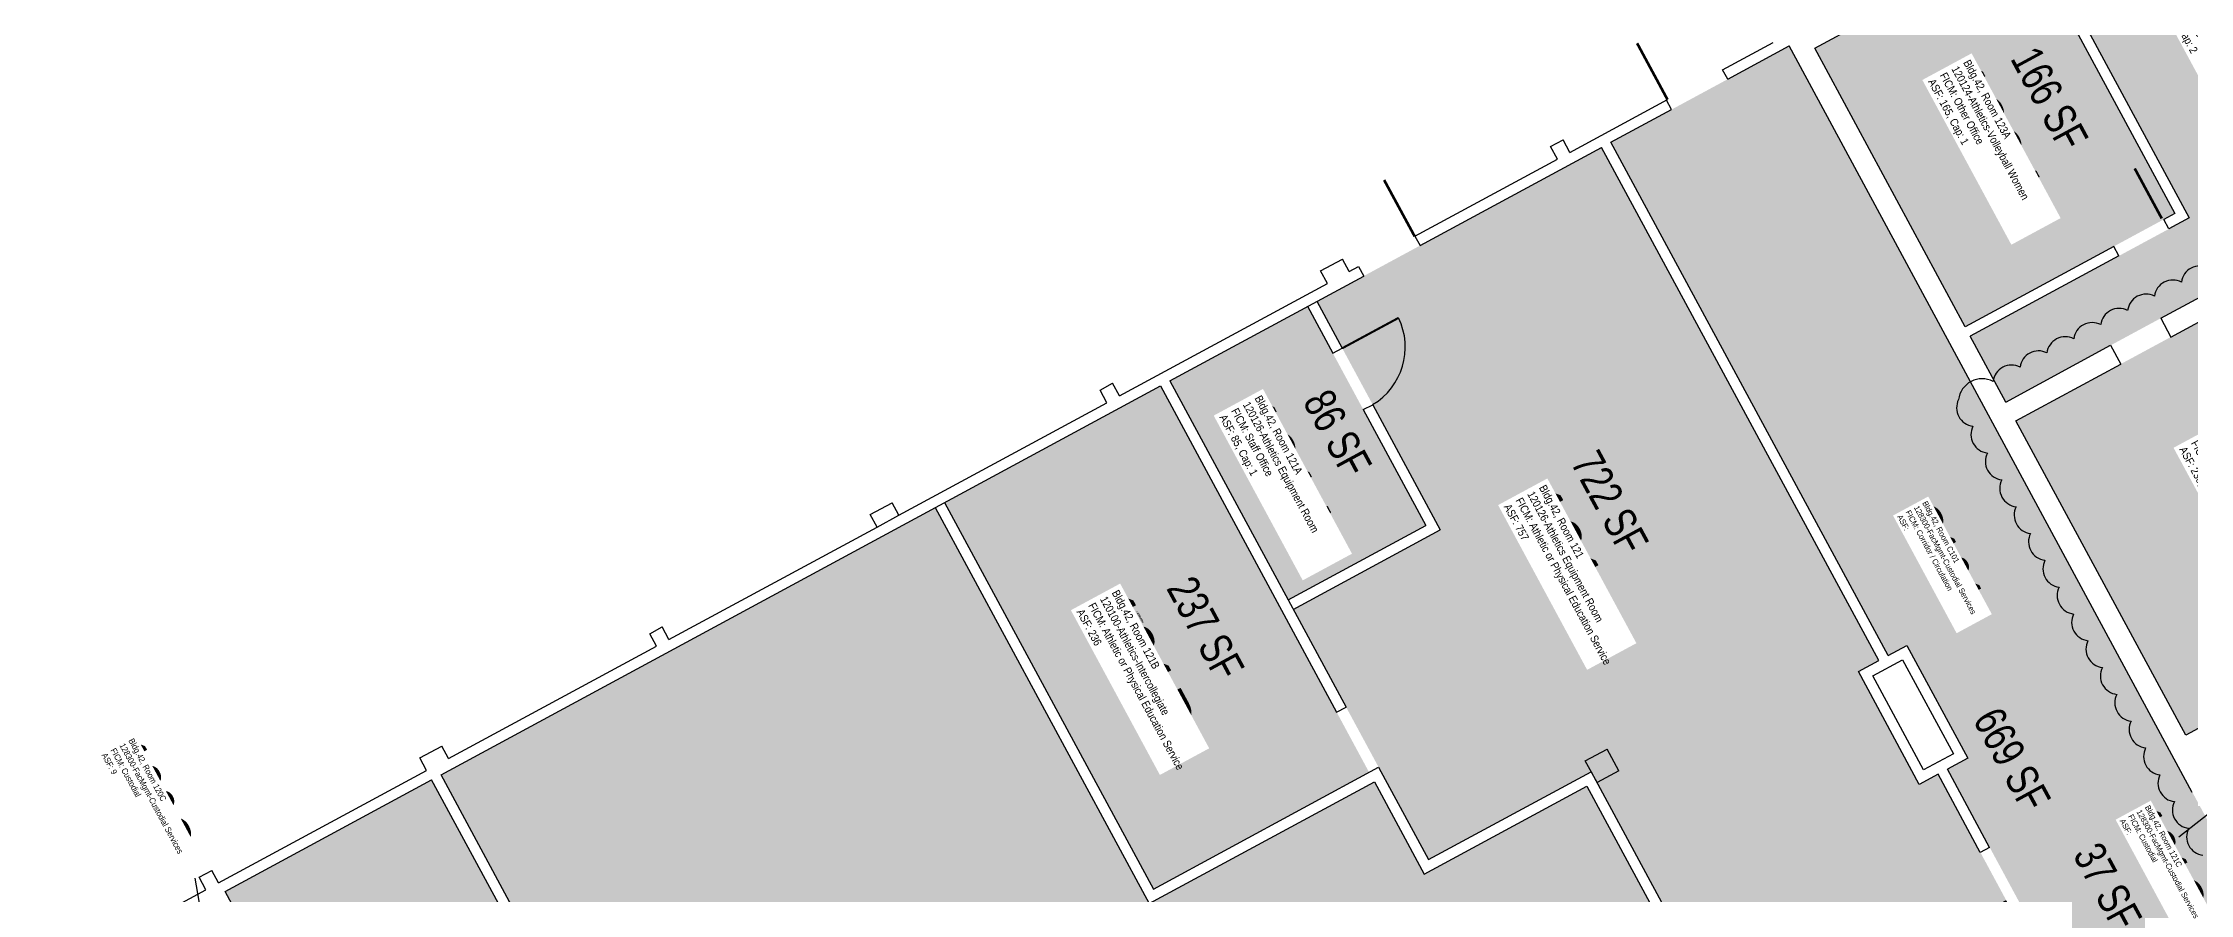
# Model space of a CAD drawing. Header units: inches. Extents: x 69218424 to 69222728, y 27664699 to 27668276.
# Drawn here: x 69218538 to 69219746, y 27666589 to 27667068 of the extents above; entities that cross this region are included whole.
import ezdxf
from ezdxf.enums import TextEntityAlignment as Align

# ---------------------------------------------------------------- set-up
doc = ezdxf.new("R2010")
doc.units = ezdxf.units.IN
doc.header["$LTSCALE"] = 240
doc.header["$MEASUREMENT"] = 0
for name, color, linetype in [('A-DOOR', 2, 'CONTINUOUS'), ('A-IDEN-RNUM', 7, 'CONTINUOUS'), ('A-IDEN-SNUM', 4, 'CONTINUOUS'), ('A-IDEN-VNUM', 4, 'CONTINUOUS'), ('A-WALL', 5, 'CONTINUOUS'), ('AREA-TEXT', 3, 'CONTINUOUS'), ('Rooms-Category-Color', 7, 'CONTINUOUS'), ('Rooms-College-Color', 7, 'CONTINUOUS'), ('Rooms-Department-Color', 7, 'CONTINUOUS'), ('Rooms-Division-Color', 7, 'CONTINUOUS'), ('Rooms-Information', 7, 'CONTINUOUS')]:
    doc.layers.add(name, color=color, linetype=linetype)
doc.layers.add('A-REV', color=1, linetype='CONTINUOUS', true_color=0xff0000)
doc.styles.add('CP_AREA', font='arial.ttf', dxfattribs={"height": 15})
doc.styles.add('CP_ROOMSNUMBER', font='arial.ttf', dxfattribs={"height": 1})
doc.styles.add('CP_ROOMVNUMBER', font='arial.ttf', dxfattribs={"width": 0.85, "height": 0.075})

msp = doc.modelspace()

# ---------------------------------------------------------------- hatches: boundary and pattern name
at = {"layer": 'Rooms-Category-Color', "true_color": 0xfa9ba3}
for points in [[(69219881.3, 27666995.4), (69219773.8, 27667194.3), (69219657.7, 27667131.5), (69219745.2, 27666969.6), (69219622, 27666903.1), (69219642, 27666866.1)], [(69219737, 27666972.1), (69219652.4, 27667128.7), (69219534.5, 27667065), (69219619.2, 27666908.4)], [(69219238.4, 27666754.8), (69219315.8, 27666796.7), (69219280.6, 27666861.8), (69219249.2, 27666919.9), (69219171.8, 27666878)], [(69219799.5, 27666709.2), (69219846.1, 27666622.9), (69219906, 27666655.3), (69219763.8, 27666918.3), (69219647.7, 27666855.6), (69219743.2, 27666678.7)]]:
    msp.add_hatch(color=241, dxfattribs=at).paths.add_polyline_path(points)
at = {"layer": 'Rooms-Category-Color', "true_color": 0xadadad}
msp.add_hatch(color=253, dxfattribs=at).paths.add_polyline_path([(69219575.8, 27666723.5), (69219586.4, 27666729.2), (69219620.6, 27666665.9), (69219609.2, 27666659.7), (69219648.1, 27666587.6), (69219661.9, 27666562.1), (69219621.5, 27666540.2), (69219628.8, 27666526.7), (69219657.6, 27666473.3), (69219700.7, 27666496.6), (69219813.8, 27666287.2), (69219824.9, 27666293.2), (69219912.4, 27666340.5), (69219520.2, 27667066.3), (69219419.9, 27667012.1)])
at = {"layer": 'Rooms-Category-Color', "true_color": 0xfbafa2}
for points in [[(69219414.6, 27667009.2), (69219254.5, 27666922.7), (69219323.9, 27666794.2), (69219241.2, 27666749.5), (69219317.3, 27666608.8), (69219408.8, 27666658.2), (69219503.4, 27666483.2), (69219653.8, 27666564.5), (69219642.9, 27666584.7), (69219603.9, 27666656.9), (69219593.3, 27666651.1), (69219559.1, 27666714.5), (69219570.5, 27666720.7)], [(69219162.5, 27666592.2), (69219283.9, 27666657.8), (69219265.6, 27666691.7), (69219166.5, 27666875.2), (69219045.1, 27666809.6)]]:
    msp.add_hatch(color=21, dxfattribs=at).paths.add_polyline_path(points)
at = {"layer": 'Rooms-Category-Color', "true_color": 0xffe090}
h = msp.add_hatch(color=41, dxfattribs=at)
edge = h.paths.add_edge_path()
edge.add_line((69219277.5, 27666267.9), (69219288.1, 27666273.6))
edge.add_line((69219288.1, 27666273.6), (69219480.8, 27666377.7))
edge.add_line((69219480.8, 27666377.7), (69219510.5, 27666322.7))
edge.add_line((69219510.5, 27666322.7), (69219566.8, 27666353.2))
edge.add_line((69219566.8, 27666353.2), (69219561.8, 27666362.4))
edge.add_arc((69221949.8, 27667711.4), 2742.7, 207.3097, 209.4615, ccw=False)
edge.add_line((69219512.8, 27666453), (69219500.9, 27666475.1))
edge.add_line((69219500.9, 27666475.1), (69219498.1, 27666480.3))
edge.add_line((69219498.1, 27666480.3), (69219406.3, 27666650.1))
edge.add_line((69219406.3, 27666650.1), (69219314.8, 27666600.7))
edge.add_line((69219314.8, 27666600.7), (69219286.8, 27666652.6))
edge.add_line((69219286.8, 27666652.6), (69219160.1, 27666584.1))
edge.add_line((69219160.1, 27666584.1), (69219039.8, 27666806.7))
edge.add_line((69219039.8, 27666806.7), (69218761.8, 27666656.5))
edge.add_line((69218761.8, 27666656.5), (69218801.7, 27666582.6))
edge.add_line((69218801.7, 27666582.6), (69218818.9, 27666550.9))
edge.add_line((69218818.9, 27666550.9), (69218904, 27666393.4))
edge.add_line((69218904, 27666393.4), (69218907.5, 27666395.3))
edge.add_line((69218907.5, 27666395.3), (69218914.1, 27666383))
edge.add_line((69218914.1, 27666383), (69218910.6, 27666381.1))
edge.add_line((69218910.6, 27666381.1), (69219040.9, 27666140))
edge.add_line((69219040.9, 27666140), (69219277.5, 27666267.9))
msp.add_hatch(color=41, dxfattribs=at).paths.add_polyline_path([(69218663.7, 27666547.8), (69218537.9, 27666479.8), (69218588.8, 27666385.7), (69218616.9, 27666400.9), (69218830.7, 27666516.4), (69218796.5, 27666579.7), (69218756.5, 27666653.6), (69218640.4, 27666590.9)])
at = {"layer": 'Rooms-College-Color', "true_color": 0xffff64}
for points in [[(69219881.3, 27666995.4), (69219773.8, 27667194.3), (69219657.7, 27667131.5), (69219745.2, 27666969.6), (69219622, 27666903.1), (69219642, 27666866.1)], [(69219737, 27666972.1), (69219652.4, 27667128.7), (69219534.5, 27667065), (69219619.2, 27666908.4)], [(69219414.6, 27667009.2), (69219254.5, 27666922.7), (69219323.9, 27666794.2), (69219241.2, 27666749.5), (69219317.3, 27666608.8), (69219408.8, 27666658.2), (69219503.4, 27666483.2), (69219653.8, 27666564.5), (69219642.9, 27666584.7), (69219603.9, 27666656.9), (69219593.3, 27666651.1), (69219559.1, 27666714.5), (69219570.5, 27666720.7)], [(69219238.4, 27666754.8), (69219315.8, 27666796.7), (69219280.6, 27666861.8), (69219249.2, 27666919.9), (69219171.8, 27666878)], [(69219799.5, 27666709.2), (69219846.1, 27666622.9), (69219906, 27666655.3), (69219763.8, 27666918.3), (69219647.7, 27666855.6), (69219743.2, 27666678.7)], [(69219162.5, 27666592.2), (69219283.9, 27666657.8), (69219265.6, 27666691.7), (69219166.5, 27666875.2), (69219045.1, 27666809.6)], [(69218663.7, 27666547.8), (69218537.9, 27666479.8), (69218588.8, 27666385.7), (69218616.9, 27666400.9), (69218830.7, 27666516.4), (69218796.5, 27666579.7), (69218756.5, 27666653.6), (69218640.4, 27666590.9)]]:
    msp.add_hatch(color=51, dxfattribs=at).paths.add_polyline_path(points)
at = {"layer": 'Rooms-College-Color', "true_color": 0xadadad}
msp.add_hatch(color=253, dxfattribs=at).paths.add_polyline_path([(69219575.8, 27666723.5), (69219586.4, 27666729.2), (69219620.6, 27666665.9), (69219609.2, 27666659.7), (69219648.1, 27666587.6), (69219661.9, 27666562.1), (69219621.5, 27666540.2), (69219628.8, 27666526.7), (69219657.6, 27666473.3), (69219700.7, 27666496.6), (69219813.8, 27666287.2), (69219824.9, 27666293.2), (69219912.4, 27666340.5), (69219520.2, 27667066.3), (69219419.9, 27667012.1)])
at = {"layer": 'Rooms-College-Color', "true_color": 0xffff64}
h = msp.add_hatch(color=51, dxfattribs=at)
edge = h.paths.add_edge_path()
edge.add_line((69219277.5, 27666267.9), (69219288.1, 27666273.6))
edge.add_line((69219288.1, 27666273.6), (69219480.8, 27666377.7))
edge.add_line((69219480.8, 27666377.7), (69219510.5, 27666322.7))
edge.add_line((69219510.5, 27666322.7), (69219566.8, 27666353.2))
edge.add_line((69219566.8, 27666353.2), (69219561.8, 27666362.4))
edge.add_arc((69221949.8, 27667711.4), 2742.7, 207.3097, 209.4615, ccw=False)
edge.add_line((69219512.8, 27666453), (69219500.9, 27666475.1))
edge.add_line((69219500.9, 27666475.1), (69219498.1, 27666480.3))
edge.add_line((69219498.1, 27666480.3), (69219406.3, 27666650.1))
edge.add_line((69219406.3, 27666650.1), (69219314.8, 27666600.7))
edge.add_line((69219314.8, 27666600.7), (69219286.8, 27666652.6))
edge.add_line((69219286.8, 27666652.6), (69219160.1, 27666584.1))
edge.add_line((69219160.1, 27666584.1), (69219039.8, 27666806.7))
edge.add_line((69219039.8, 27666806.7), (69218761.8, 27666656.5))
edge.add_line((69218761.8, 27666656.5), (69218801.7, 27666582.6))
edge.add_line((69218801.7, 27666582.6), (69218818.9, 27666550.9))
edge.add_line((69218818.9, 27666550.9), (69218904, 27666393.4))
edge.add_line((69218904, 27666393.4), (69218907.5, 27666395.3))
edge.add_line((69218907.5, 27666395.3), (69218914.1, 27666383))
edge.add_line((69218914.1, 27666383), (69218910.6, 27666381.1))
edge.add_line((69218910.6, 27666381.1), (69219040.9, 27666140))
edge.add_line((69219040.9, 27666140), (69219277.5, 27666267.9))
at = {"layer": 'Rooms-Department-Color', "true_color": 0x604aed}
for points in [[(69219881.3, 27666995.4), (69219773.8, 27667194.3), (69219657.7, 27667131.5), (69219745.2, 27666969.6), (69219622, 27666903.1), (69219642, 27666866.1)], [(69219737, 27666972.1), (69219652.4, 27667128.7), (69219534.5, 27667065), (69219619.2, 27666908.4)], [(69219414.6, 27667009.2), (69219254.5, 27666922.7), (69219323.9, 27666794.2), (69219241.2, 27666749.5), (69219317.3, 27666608.8), (69219408.8, 27666658.2), (69219503.4, 27666483.2), (69219653.8, 27666564.5), (69219642.9, 27666584.7), (69219603.9, 27666656.9), (69219593.3, 27666651.1), (69219559.1, 27666714.5), (69219570.5, 27666720.7)], [(69219238.4, 27666754.8), (69219315.8, 27666796.7), (69219280.6, 27666861.8), (69219249.2, 27666919.9), (69219171.8, 27666878)], [(69219799.5, 27666709.2), (69219846.1, 27666622.9), (69219906, 27666655.3), (69219763.8, 27666918.3), (69219647.7, 27666855.6), (69219743.2, 27666678.7)], [(69219162.5, 27666592.2), (69219283.9, 27666657.8), (69219265.6, 27666691.7), (69219166.5, 27666875.2), (69219045.1, 27666809.6)], [(69218663.7, 27666547.8), (69218537.9, 27666479.8), (69218588.8, 27666385.7), (69218616.9, 27666400.9), (69218830.7, 27666516.4), (69218796.5, 27666579.7), (69218756.5, 27666653.6), (69218640.4, 27666590.9)]]:
    msp.add_hatch(color=173, dxfattribs=at).paths.add_polyline_path(points)
at = {"layer": 'Rooms-Department-Color', "true_color": 0xacacac}
msp.add_hatch(color=253, dxfattribs=at).paths.add_polyline_path([(69219575.8, 27666723.5), (69219586.4, 27666729.2), (69219620.6, 27666665.9), (69219609.2, 27666659.7), (69219648.1, 27666587.6), (69219661.9, 27666562.1), (69219621.5, 27666540.2), (69219628.8, 27666526.7), (69219657.6, 27666473.3), (69219700.7, 27666496.6), (69219813.8, 27666287.2), (69219824.9, 27666293.2), (69219912.4, 27666340.5), (69219520.2, 27667066.3), (69219419.9, 27667012.1)])
at = {"layer": 'Rooms-Department-Color', "true_color": 0x604aed}
h = msp.add_hatch(color=173, dxfattribs=at)
edge = h.paths.add_edge_path()
edge.add_line((69219277.5, 27666267.9), (69219288.1, 27666273.6))
edge.add_line((69219288.1, 27666273.6), (69219480.8, 27666377.7))
edge.add_line((69219480.8, 27666377.7), (69219510.5, 27666322.7))
edge.add_line((69219510.5, 27666322.7), (69219566.8, 27666353.2))
edge.add_line((69219566.8, 27666353.2), (69219561.8, 27666362.4))
edge.add_arc((69221949.8, 27667711.4), 2742.7, 207.3097, 209.4615, ccw=False)
edge.add_line((69219512.8, 27666453), (69219500.9, 27666475.1))
edge.add_line((69219500.9, 27666475.1), (69219498.1, 27666480.3))
edge.add_line((69219498.1, 27666480.3), (69219406.3, 27666650.1))
edge.add_line((69219406.3, 27666650.1), (69219314.8, 27666600.7))
edge.add_line((69219314.8, 27666600.7), (69219286.8, 27666652.6))
edge.add_line((69219286.8, 27666652.6), (69219160.1, 27666584.1))
edge.add_line((69219160.1, 27666584.1), (69219039.8, 27666806.7))
edge.add_line((69219039.8, 27666806.7), (69218761.8, 27666656.5))
edge.add_line((69218761.8, 27666656.5), (69218801.7, 27666582.6))
edge.add_line((69218801.7, 27666582.6), (69218818.9, 27666550.9))
edge.add_line((69218818.9, 27666550.9), (69218904, 27666393.4))
edge.add_line((69218904, 27666393.4), (69218907.5, 27666395.3))
edge.add_line((69218907.5, 27666395.3), (69218914.1, 27666383))
edge.add_line((69218914.1, 27666383), (69218910.6, 27666381.1))
edge.add_line((69218910.6, 27666381.1), (69219040.9, 27666140))
edge.add_line((69219040.9, 27666140), (69219277.5, 27666267.9))
at = {"layer": 'Rooms-Division-Color', "true_color": 0x604aed}
for points in [[(69219881.3, 27666995.4), (69219773.8, 27667194.3), (69219657.7, 27667131.5), (69219745.2, 27666969.6), (69219622, 27666903.1), (69219642, 27666866.1)], [(69219737, 27666972.1), (69219652.4, 27667128.7), (69219534.5, 27667065), (69219619.2, 27666908.4)], [(69219414.6, 27667009.2), (69219254.5, 27666922.7), (69219323.9, 27666794.2), (69219241.2, 27666749.5), (69219317.3, 27666608.8), (69219408.8, 27666658.2), (69219503.4, 27666483.2), (69219653.8, 27666564.5), (69219642.9, 27666584.7), (69219603.9, 27666656.9), (69219593.3, 27666651.1), (69219559.1, 27666714.5), (69219570.5, 27666720.7)], [(69219238.4, 27666754.8), (69219315.8, 27666796.7), (69219280.6, 27666861.8), (69219249.2, 27666919.9), (69219171.8, 27666878)], [(69219799.5, 27666709.2), (69219846.1, 27666622.9), (69219906, 27666655.3), (69219763.8, 27666918.3), (69219647.7, 27666855.6), (69219743.2, 27666678.7)], [(69219162.5, 27666592.2), (69219283.9, 27666657.8), (69219265.6, 27666691.7), (69219166.5, 27666875.2), (69219045.1, 27666809.6)], [(69218663.7, 27666547.8), (69218537.9, 27666479.8), (69218588.8, 27666385.7), (69218616.9, 27666400.9), (69218830.7, 27666516.4), (69218796.5, 27666579.7), (69218756.5, 27666653.6), (69218640.4, 27666590.9)]]:
    msp.add_hatch(color=173, dxfattribs=at).paths.add_polyline_path(points)
at = {"layer": 'Rooms-Division-Color', "true_color": 0xadadad}
msp.add_hatch(color=253, dxfattribs=at).paths.add_polyline_path([(69219575.8, 27666723.5), (69219586.4, 27666729.2), (69219620.6, 27666665.9), (69219609.2, 27666659.7), (69219648.1, 27666587.6), (69219661.9, 27666562.1), (69219621.5, 27666540.2), (69219628.8, 27666526.7), (69219657.6, 27666473.3), (69219700.7, 27666496.6), (69219813.8, 27666287.2), (69219824.9, 27666293.2), (69219912.4, 27666340.5), (69219520.2, 27667066.3), (69219419.9, 27667012.1)])
at = {"layer": 'Rooms-Division-Color', "true_color": 0x604aed}
h = msp.add_hatch(color=173, dxfattribs=at)
edge = h.paths.add_edge_path()
edge.add_line((69219277.5, 27666267.9), (69219288.1, 27666273.6))
edge.add_line((69219288.1, 27666273.6), (69219480.8, 27666377.7))
edge.add_line((69219480.8, 27666377.7), (69219510.5, 27666322.7))
edge.add_line((69219510.5, 27666322.7), (69219566.8, 27666353.2))
edge.add_line((69219566.8, 27666353.2), (69219561.8, 27666362.4))
edge.add_arc((69221949.8, 27667711.4), 2742.7, 207.3097, 209.4615, ccw=False)
edge.add_line((69219512.8, 27666453), (69219500.9, 27666475.1))
edge.add_line((69219500.9, 27666475.1), (69219498.1, 27666480.3))
edge.add_line((69219498.1, 27666480.3), (69219406.3, 27666650.1))
edge.add_line((69219406.3, 27666650.1), (69219314.8, 27666600.7))
edge.add_line((69219314.8, 27666600.7), (69219286.8, 27666652.6))
edge.add_line((69219286.8, 27666652.6), (69219160.1, 27666584.1))
edge.add_line((69219160.1, 27666584.1), (69219039.8, 27666806.7))
edge.add_line((69219039.8, 27666806.7), (69218761.8, 27666656.5))
edge.add_line((69218761.8, 27666656.5), (69218801.7, 27666582.6))
edge.add_line((69218801.7, 27666582.6), (69218818.9, 27666550.9))
edge.add_line((69218818.9, 27666550.9), (69218904, 27666393.4))
edge.add_line((69218904, 27666393.4), (69218907.5, 27666395.3))
edge.add_line((69218907.5, 27666395.3), (69218914.1, 27666383))
edge.add_line((69218914.1, 27666383), (69218910.6, 27666381.1))
edge.add_line((69218910.6, 27666381.1), (69219040.9, 27666140))
edge.add_line((69219040.9, 27666140), (69219277.5, 27666267.9))

# ---------------------------------------------------------------- linework, layer by layer
at = {"layer": 'A-DOOR'}
for points in [[(69219451.7, 27667036.1, 1.5, 1.5, 0), (69219434.6, 27667067.8, 0, 0, 0), (69219434, 27667067.4, 0, 0, -0.414214), (69219482.7, 27667052.9, 0, 0, -0.414214)], [(69219309.5, 27666959.2, 1.5, 1.5, 0), (69219292.3, 27666990.9, 0, 0, 0), (69219293, 27666991.3, 0, 0, 0.414214), (69219278.4, 27666942.5, 0, 0, 0.414214)], [(69219729.7, 27666969.3, 1.5, 1.5, 0), (69219714.5, 27666997.4, 0, 0, 0), (69219715.2, 27666997.8, 0, 0, 0.414214), (69219702.3, 27666954.4, 0, 0, 0.414214)], [(69219642.5, 27666585.4, 1.5, 1.5, 0), (69219614.4, 27666570.2, 0, 0, 0), (69219614.7, 27666569.5, 0, 0, -0.414214), (69219627.6, 27666612.9, 0, 0, -0.414214)]]:
    msp.add_lwpolyline(points, format="xyseb", dxfattribs=at)
at = {"layer": 'A-DOOR', "const_width": 1.2}
msp.add_lwpolyline([(69219268.7, 27666896.3), (69219300.4, 27666913.4)], dxfattribs=at)
at = {"layer": 'A-DOOR'}
msp.add_arc((69219266.7, 27666896.9), 37.5, 300.6762, 26.095, dxfattribs=at)
at = {"layer": 'A-IDEN-VNUM'}
for p, q in [((69219739.3, 27666621.7), (69219796.8, 27666666.8)), ((69218623.3, 27666598.4), (69218628.4, 27666569.4))]:
    msp.add_line(p, q, dxfattribs=at)
at = {"layer": 'A-REV'}
msp.add_lwpolyline([(69219755.9, 27666941.5, 0.520567), (69219740.8, 27666933.5, 0.520567), (69219725.6, 27666925.6, 0.520567), (69219710.5, 27666917.6, 0.520567), (69219695.4, 27666909.6, 0.520567), (69219680.2, 27666901.6, 0.520567), (69219665.1, 27666893.7, 0.520567), (69219650, 27666885.7, 0.520567), (69219634.8, 27666877.7, 0.520567), (69219615.4, 27666867.5, 0.520567), (69219623.5, 27666852.5, 0.520567), (69219631.6, 27666837.4, 0.520567), (69219639.7, 27666822.3, 0.520567), (69219647.8, 27666807.2, 0.520567), (69219655.9, 27666792.2, 0.520567), (69219664, 27666777.1, 0.520567), (69219672, 27666762, 0.520567), (69219680.1, 27666746.9, 0.520567), (69219688.2, 27666731.9, 0.520567), (69219696.3, 27666716.8, 0.520567), (69219704.4, 27666701.7, 0.520567), (69219712.5, 27666686.7, 0.520567), (69219720.6, 27666671.6, 0.520567), (69219728.7, 27666656.5, 0.520567), (69219736.8, 27666641.4, 0.520567), (69219744.8, 27666626.4, 0.520567), (69219752.9, 27666611.3, 0.520567)], format="xyb", dxfattribs=at)
at = {"layer": 'A-WALL'}
for p, q in [((69219534.5, 27667065), (69219652.4, 27667128.7)), ((69219652.4, 27667128.7), (69219737, 27666972.1)), ((69219657.7, 27667131.5), (69219745.2, 27666969.6)), ((69219482.7, 27667052.9), (69219511.2, 27667068.2)), ((69219485.6, 27667047.6), (69219520.2, 27667066.3)), ((69219746.9, 27666646.6), (69219520.2, 27667066.3)), ((69219619.2, 27666908.4), (69219534.5, 27667065)), ((69219485.6, 27667047.6), (69219482.7, 27667052.9)), ((69219396.8, 27667006.4), (69219451.7, 27667036.1)), ((69219419.9, 27667012.1), (69219453.9, 27667030.5)), ((69219453.9, 27667030.5), (69219451.1, 27667035.8)), ((69219385.9, 27667009.7), (69219393, 27667013.5)), ((69219396.8, 27667006.4), (69219393, 27667013.5)), ((69219309.6, 27666959.3), (69219389.8, 27667002.6)), ((69219312.5, 27666954), (69219414.6, 27667009.2)), ((69219389.8, 27667002.6), (69219385.9, 27667009.7)), ((69219570.5, 27666720.7), (69219414.6, 27667009.2)), ((69219575.8, 27666723.5), (69219419.9, 27667012.1)), ((69219729.1, 27666913.2), (69219881.3, 27666995.4)), ((69219737, 27666972.1), (69219730.9, 27666968.7)), ((69219733.7, 27666963.5), (69219730.9, 27666968.7)), ((69219745.2, 27666969.6), (69219733.7, 27666963.5)), ((69219702.7, 27666953.5), (69219619.2, 27666908.4)), ((69219705.6, 27666948.2), (69219702.7, 27666953.5)), ((69219256.6, 27666939.8), (69219268.9, 27666946.4)), ((69219272.7, 27666939.4), (69219268.9, 27666946.4)), ((69219272.7, 27666939.4), (69219277.9, 27666942.2)), ((69219705.6, 27666948.2), (69219622, 27666903.1)), ((69219143.4, 27666869.5), (69219260.4, 27666932.7)), ((69219143.4, 27666869.5), (69219260.4, 27666932.7)), ((69219171.8, 27666878), (69219280.8, 27666936.9)), ((69219260.4, 27666932.7), (69219256.6, 27666939.8)), ((69219249.2, 27666919.9), (69219263.5, 27666893.5)), ((69219254.5, 27666922.7), (69219268.7, 27666896.3)), ((69219734.8, 27666902.6), (69219763.8, 27666918.3)), ((69219729.1, 27666913.2), (69219734.8, 27666902.6)), ((69219263.5, 27666893.5), (69219268.7, 27666896.3)), ((69219642, 27666866.1), (69219622, 27666903.1)), ((69219642, 27666866.1), (69219700.9, 27666898)), ((69219700.9, 27666898), (69219706.6, 27666887.4)), ((69219647.7, 27666855.6), (69219706.6, 27666887.4)), ((69218761.8, 27666656.5), (69219166.5, 27666875.2)), ((69219132.6, 27666872.8), (69219139.6, 27666876.6)), ((69219136.4, 27666865.7), (69219132.6, 27666872.8)), ((69219143.4, 27666869.5), (69219139.6, 27666876.6)), ((69219166.5, 27666875.2), (69219265.6, 27666691.7)), ((69219171.8, 27666878), (69219270.9, 27666694.6)), ((69219019.4, 27666802.5), (69219136.4, 27666865.7)), ((69219280.6, 27666861.8), (69219285.9, 27666864.6)), ((69219280.6, 27666861.8), (69219315.8, 27666796.7)), ((69219285.9, 27666864.6), (69219323.9, 27666794.2)), ((69219743.2, 27666678.7), (69219647.7, 27666855.6)), ((69219003.2, 27666802.9), (69219015.6, 27666809.5)), ((69219019.4, 27666802.5), (69219015.6, 27666809.5)), ((69219045.1, 27666809.6), (69219162.5, 27666592.2)), ((69218890, 27666732.6), (69219007.1, 27666795.8)), ((69218890, 27666732.6), (69219007.1, 27666795.8)), ((69219007.1, 27666795.8), (69219003.2, 27666802.9)), ((69219007.1, 27666795.8), (69219019.4, 27666802.5)), ((69219039.8, 27666806.7), (69219160.1, 27666584.1)), ((69219238.4, 27666754.8), (69219315.8, 27666796.7)), ((69219241.2, 27666749.5), (69219323.9, 27666794.2)), ((69218879.2, 27666735.8), (69218886.2, 27666739.6)), ((69218883, 27666728.8), (69218879.2, 27666735.8)), ((69218890, 27666732.6), (69218886.2, 27666739.6)), ((69218766, 27666665.6), (69218883, 27666728.8)), ((69219575.8, 27666723.5), (69219586.4, 27666729.2)), ((69219586.4, 27666729.2), (69219620.6, 27666665.9)), ((69219559.1, 27666714.5), (69219570.5, 27666720.7)), ((69219593.3, 27666651.1), (69219559.1, 27666714.5)), ((69219567.2, 27666712.1), (69219583.9, 27666721.1)), ((69219595.7, 27666659.3), (69219567.2, 27666712.1)), ((69219583.9, 27666721.1), (69219612.5, 27666668.3)), ((69219799.5, 27666709.2), (69219743.2, 27666678.7)), ((69219265.6, 27666691.7), (69219270.9, 27666694.6)), ((69218749.9, 27666666), (69218762.2, 27666672.6)), ((69218753.7, 27666658.9), (69218749.9, 27666666)), ((69218766, 27666665.6), (69218762.2, 27666672.6)), ((69219405.4, 27666664.4), (69219417.8, 27666671)), ((69219412.1, 27666652.1), (69219405.4, 27666664.4)), ((69219424.4, 27666658.7), (69219417.8, 27666671)), ((69219612.5, 27666668.3), (69219595.7, 27666659.3)), ((69219620.6, 27666665.9), (69219609.2, 27666659.7)), ((69218636.7, 27666595.7), (69218753.7, 27666658.9)), ((69218640.4, 27666590.9), (69218756.5, 27666653.6)), ((69218796.5, 27666579.7), (69218756.5, 27666653.6)), ((69218801.7, 27666582.6), (69218761.8, 27666656.5)), ((69219160.1, 27666584.1), (69219286.8, 27666652.6)), ((69219162.5, 27666592.2), (69219289.2, 27666660.7)), ((69219286.8, 27666652.6), (69219314.8, 27666600.7)), ((69219289.2, 27666660.7), (69219317.3, 27666608.8)), ((69219317.3, 27666608.8), (69219408.8, 27666658.2)), ((69219408.8, 27666658.2), (69219503.4, 27666483.2)), ((69219424.4, 27666658.7), (69219412.1, 27666652.1)), ((69219603.9, 27666656.9), (69219593.3, 27666651.1)), ((69219627.6, 27666612.9), (69219603.9, 27666656.9)), ((69219632.9, 27666615.7), (69219609.2, 27666659.7)), ((69219314.8, 27666600.7), (69219406.3, 27666650.1)), ((69219406.3, 27666650.1), (69219515.6, 27666447.9)), ((69219632.9, 27666615.7), (69219627.6, 27666612.9)), ((69218625.8, 27666598.9), (69218632.9, 27666602.7)), ((69218636.7, 27666595.7), (69218632.9, 27666602.7)), ((69218580.4, 27666565.3), (69218629.6, 27666591.9)), ((69218629.6, 27666591.9), (69218625.8, 27666598.9)), ((69218663.7, 27666547.8), (69218640.4, 27666590.9))]:
    msp.add_line(p, q, dxfattribs=at)
for points in [[(69219309.6, 27666959.3), (69219312.5, 27666954)], [(69219277.9, 27666942.2), (69219280.8, 27666936.9)]]:
    msp.add_lwpolyline(points, dxfattribs=at)

# ---------------------------------------------------------------- texts
at = {"layer": 'A-IDEN-RNUM', "style": 'CP_ROOMSNUMBER', "width": 0.85}
for s, p in [('0123-A0', (69219624.6, 27667003.4)), ('0121-A0', (69219231, 27666847.4)), ('0121-00', (69219370.1, 27666805.6)), ('C101-00', (69219612.2, 27666780.6)), ('0121-B0', (69219155, 27666745.2))]:
    msp.add_text(s, height=0.96, rotation=298.39, dxfattribs=at).set_placement(p, align=Align.MIDDLE)
at = {"layer": 'A-IDEN-SNUM', "style": 'CP_ROOMSNUMBER', "width": 0.85}
for s, p in [('04200123A0', (69219624.6, 27667003.4)), ('04200121A0', (69219231, 27666847.4)), ('0420012100', (69219370.1, 27666805.6)), ('0420C10100', (69219612.2, 27666780.6)), ('04200121B0', (69219155, 27666745.2))]:
    msp.add_text(s, height=0.96, rotation=298.39, dxfattribs=at).set_placement(p, align=Align.MIDDLE)
at = {"layer": 'A-IDEN-VNUM', "style": 'CP_ROOMVNUMBER', "width": 0.85}
for s, height, p in [('123', 31.5, (69219754.1, 27667076.9)), ('123A', 31.5, (69219631.4, 27667014.5)), ('121A', 31.5, (69219233, 27666826)), ('123C', 31.5, (69219773.3, 27666806.9)), ('121', 31.5, (69219388.2, 27666787.3)), ('C101', 22.5, (69219605.8, 27666778.9)), ('121B', 31.5, (69219153.8, 27666717.2)), ('120C', 24, (69218597.5, 27666643.4)), ('121C', 22.5, (69219731, 27666607.9))]:
    msp.add_text(s, height=height, rotation=298.39, dxfattribs=at).set_placement(p, align=Align.MIDDLE)
at = {"layer": 'AREA-TEXT', "style": 'CP_AREA', "width": 0.75}
for s, p in [('166 SF', (69219666.6, 27667036.7)), ('86 SF', (69219266.1, 27666848.5)), ('722 SF', (69219419.3, 27666809.6)), ('237 SF', (69219191.9, 27666738.9)), ('669 SF', (69219645.5, 27666665.1)), ('37 SF', (69219699.3, 27666593.7))]:
    msp.add_text(s, height=18, rotation=298.39, dxfattribs=at).set_placement(p, align=Align.MIDDLE_CENTER)

# ---------------------------------------------------------------- next in the draw order: texts
at = {"layer": 'Rooms-Information', "attachment_point": 7, "rotation": 298.39, "style": 'CP_ROOMVNUMBER', "bg_fill": 3, "box_fill_scale": 1.5, "bg_fill_color": 256, "bg_fill_true_color": 13158600, "bg_fill_transparency": 0}
for s, insert, char_height, width in [('Bldg.42, Room 123^M^J120124-Athletics-Volleyball Women^M^JFICM: Other Office^M^JASF: 247, Cap: 2', (69219725.6, 27667097), 4.5, 100.8), ('Bldg.42, Room 123A^M^J120124-Athletics-Volleyball Women^M^JFICM: Other Office^M^JASF: 165, Cap: 1', (69219596.9, 27667045.6), 4.5, 100.8), ('Bldg.42, Room 123C^M^J120128-Athletics-Sand Volleyball^M^JFICM: Other Office^M^JASF: 230, Cap: 1', (69219738.2, 27666838.8), 4.5, 100.8), ('Bldg.42, Room 121^M^J120126-Athletics Equipment Room^M^JFICM: Athletic or Physical Education Service^M^JASF: 757', (69219359.4, 27666807.2), 4.5, 100.8), ('Bldg.42, Room C101^M^J128300-FacMgmt-Custodial Services^M^JFICM: Corridor / Circulation^M^JASF: ', (69219580.7, 27666801.6), 3.214, 72), ('Bldg.42, Room 121B^M^J120100-Athletics-Intercollegiate^M^JFICM: Athletic or Physical Education Service^M^JASF: 236', (69219119.1, 27666748.1), 4.5, 100.8), ('Bldg.42, Room 120C^M^J128300-FacMgmt-Custodial Services^M^JFICM: Custodial^M^JASF: 9', (69218570.7, 27666667.6), 3.429, 76.8), ('Bldg.42, Room 121C^M^J128300-FacMgmt-Custodial Services^M^JFICM: Custodial^M^JASF: ', (69219705.9, 27666630.6), 3.214, 72)]:
    msp.add_mtext(s, dxfattribs=dict(at, insert=insert, char_height=char_height, width=width))

# ---------------------------------------------------------------- next in the draw order: texts
at = {"layer": 'Rooms-Information', "insert": (69219198.3, 27666856.9), "char_height": 4.5, "width": 100.8, "attachment_point": 7, "rotation": 298.39, "style": 'CP_ROOMVNUMBER', "bg_fill": 3, "box_fill_scale": 1.5, "bg_fill_color": 256, "bg_fill_true_color": 13158600, "bg_fill_transparency": 0}
msp.add_mtext('Bldg.42, Room 121A^M^J120126-Athletics Equipment Room^M^JFICM: Staff Office^M^JASF: 85, Cap: 1', dxfattribs=at)

doc.saveas('drawing.dxf')
